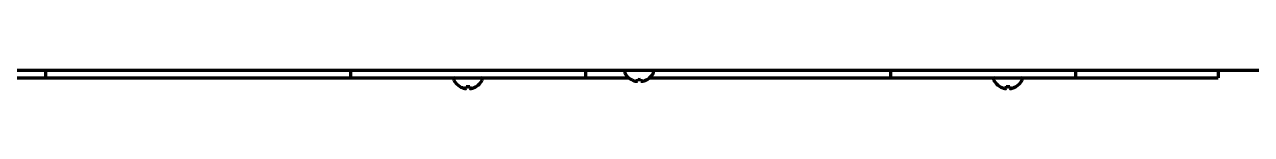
# Model space of a CAD drawing. Header units: inches. Extents: x 904 to 7172, y 213 to 5528.
# Drawn here: x 1361.2 to 1705.1, y 1980.7 to 1985.7 of the extents above; entities that cross this region are included whole.
import ezdxf

# ---------------------------------------------------------------- set-up
doc = ezdxf.new("R2010")
doc.units = ezdxf.units.IN

msp = doc.modelspace()

# ---------------------------------------------------------------- linework, layer by layer
at = {"linetype": 'Continuous', "lineweight": 70}
for p, q in [((1981.26, 1985.72), (1157.26, 1985.72)), ((1367.08, 1985.72), (1367.08, 1983.72)), ((1452.58, 1985.72), (1452.58, 1983.72)), ((1518.42, 1985.72), (1518.42, 1983.72)), ((1529.46, 1985.32), (1529.46, 1985.12)), ((1537.46, 1985.12), (1537.46, 1985.32)), ((1603.92, 1985.72), (1603.92, 1983.72)), ((1655.76, 1985.72), (1655.76, 1983.72)), ((1695.76, 1985.72), (1695.76, 1983.72)), ((1351.41, 1983.72), (1364.08, 1983.72)), ((1364.08, 1983.72), (1367.08, 1983.72)), ((1367.08, 1983.72), (1375.08, 1983.72)), ((1375.08, 1983.72), (1444.58, 1983.72)), ((1444.58, 1983.72), (1452.58, 1983.72)), ((1452.58, 1983.72), (1455.58, 1983.72)), ((1455.58, 1983.72), (1515.42, 1983.72)), ((1481.5, 1983.32), (1481.5, 1983.12)), ((1483.2, 1981.24), (1483.2, 1981.28)), ((1487.8, 1981.28), (1487.8, 1981.24)), ((1489.5, 1983.12), (1489.5, 1983.32)), ((1515.42, 1983.72), (1518.42, 1983.72)), ((1518.42, 1983.72), (1526.42, 1983.72)), ((1526.42, 1983.72), (1530.51, 1983.72)), ((1531.16, 1983.24), (1531.16, 1983.28)), ((1535.76, 1983.28), (1535.76, 1983.24)), ((1536.41, 1983.72), (1595.92, 1983.72)), ((1595.92, 1983.72), (1603.92, 1983.72)), ((1603.92, 1983.72), (1606.92, 1983.72)), ((1606.92, 1983.72), (1652.76, 1983.72)), ((1632.84, 1983.32), (1632.84, 1983.12)), ((1634.54, 1981.24), (1634.54, 1981.28)), ((1639.14, 1981.28), (1639.14, 1981.24)), ((1640.84, 1983.12), (1640.84, 1983.32)), ((1652.76, 1983.72), (1655.76, 1983.72)), ((1655.76, 1983.72), (1663.76, 1983.72)), ((1663.76, 1983.72), (1692.76, 1983.72)), ((1692.76, 1983.72), (1695.76, 1983.72))]:
    msp.add_line(p, q, dxfattribs=at)
for centre, radius, start, end in [((1529.86, 1985.32), 0.4, 90, 180), ((1529.86, 1985.12), 0.4, 180, 210.3012), ((1533.66, 1987.34), 4.8, 210.3012, 238.6273), ((1533.26, 1987.34), 4.8, 301.3727, 329.6988), ((1537.06, 1985.32), 0.4, 0, 90), ((1537.06, 1985.12), 0.4, 329.6988, 0), ((1481.9, 1983.32), 0.4, 90, 180), ((1481.9, 1983.12), 0.4, 180, 210.3012), ((1485.7, 1985.34), 4.8, 210.3012, 238.4186), ((1485.5, 1985.02), 3.78, 262.3959, 269.9965), ((1485.5, 1985.02), 3.78, 270.0035, 277.6041), ((1485.3, 1985.34), 4.8, 301.5837, 329.6988), ((1489.1, 1983.32), 0.4, 0, 90), ((1489.1, 1983.12), 0.4, 329.6988, 0), ((1633.24, 1983.32), 0.4, 90, 180), ((1633.24, 1983.12), 0.4, 180, 210.3012), ((1637.04, 1985.34), 4.8, 210.3012, 238.4186), ((1636.84, 1985.02), 3.78, 262.3959, 269.9965), ((1636.84, 1985.02), 3.78, 270.0035, 277.6041), ((1636.64, 1985.34), 4.8, 301.5837, 329.6988), ((1640.44, 1983.32), 0.4, 0, 90), ((1640.44, 1983.12), 0.4, 329.6988, 0)]:
    msp.add_arc(centre, radius, start, end, dxfattribs=at)
for points in [[(1483.2, 1981.28), (1483.4, 1981.15), (1483.61, 1981.04), (1483.94, 1980.91), (1484.05, 1980.86), (1484.27, 1980.79), (1484.38, 1980.76), (1484.5, 1980.73)], [(1486, 1981.28), (1486, 1981.15), (1486, 1981.04), (1486, 1980.91), (1486, 1980.86), (1486, 1980.79), (1486, 1980.76), (1486, 1980.73)], [(1531.16, 1983.28), (1531.36, 1983.15), (1531.57, 1983.04), (1531.9, 1982.91), (1532.01, 1982.86), (1532.23, 1982.79), (1532.34, 1982.76), (1532.46, 1982.73)], [(1533.96, 1983.28), (1533.96, 1983.15), (1533.96, 1983.04), (1533.96, 1982.91), (1533.96, 1982.86), (1533.96, 1982.79), (1533.96, 1982.76), (1533.96, 1982.73)], [(1634.54, 1981.28), (1634.74, 1981.15), (1634.95, 1981.04), (1635.28, 1980.91), (1635.39, 1980.86), (1635.61, 1980.79), (1635.72, 1980.76), (1635.84, 1980.73)], [(1637.34, 1981.28), (1637.34, 1981.15), (1637.34, 1981.04), (1637.34, 1980.91), (1637.34, 1980.86), (1637.34, 1980.79), (1637.34, 1980.76), (1637.34, 1980.73)]]:
    msp.add_open_spline(points, degree=3, knots=[0, 0, 0, 0, 0.5, 0.5, 0.75, 0.75, 1, 1, 1, 1], dxfattribs=at)
for points in [[(1485, 1980.73), (1485, 1980.74), (1485, 1980.77), (1485, 1980.82), (1485, 1980.88), (1485, 1980.94), (1485, 1981), (1485, 1981.08), (1485, 1981.17), (1485, 1981.24), (1485, 1981.28)], [(1486.5, 1980.73), (1486.55, 1980.74), (1486.66, 1980.77), (1486.82, 1980.82), (1486.98, 1980.88), (1487.14, 1980.94), (1487.29, 1981), (1487.45, 1981.08), (1487.61, 1981.17), (1487.74, 1981.24), (1487.8, 1981.28)], [(1532.46, 1982.73), (1532.48, 1982.72), (1532.53, 1982.72), (1532.6, 1982.71), (1532.67, 1982.71), (1532.75, 1982.71), (1532.82, 1982.71), (1532.89, 1982.72), (1532.94, 1982.72), (1532.96, 1982.73)], [(1532.96, 1982.73), (1532.96, 1982.74), (1532.96, 1982.77), (1532.96, 1982.82), (1532.96, 1982.88), (1532.96, 1982.94), (1532.96, 1983), (1532.96, 1983.08), (1532.96, 1983.17), (1532.96, 1983.24), (1532.96, 1983.28)], [(1532.96, 1983.28), (1533.13, 1983.25), (1533.46, 1983.23), (1533.79, 1983.25), (1533.96, 1983.28)], [(1533.96, 1982.73), (1533.99, 1982.72), (1534.04, 1982.72), (1534.11, 1982.71), (1534.18, 1982.71), (1534.25, 1982.71), (1534.32, 1982.71), (1534.39, 1982.72), (1534.44, 1982.72), (1534.46, 1982.73)], [(1534.46, 1982.73), (1534.51, 1982.74), (1534.62, 1982.77), (1534.78, 1982.82), (1534.94, 1982.88), (1535.1, 1982.94), (1535.25, 1983), (1535.41, 1983.08), (1535.57, 1983.17), (1535.7, 1983.24), (1535.76, 1983.28)], [(1636.34, 1980.73), (1636.34, 1980.74), (1636.34, 1980.77), (1636.34, 1980.82), (1636.34, 1980.88), (1636.34, 1980.94), (1636.34, 1981), (1636.34, 1981.08), (1636.34, 1981.17), (1636.34, 1981.24), (1636.34, 1981.28)], [(1637.84, 1980.73), (1637.89, 1980.74), (1638, 1980.77), (1638.16, 1980.82), (1638.32, 1980.88), (1638.48, 1980.94), (1638.63, 1981), (1638.79, 1981.08), (1638.95, 1981.17), (1639.08, 1981.24), (1639.14, 1981.28)], [(1484.5, 1980.73), (1484.53, 1980.72), (1484.58, 1980.72), (1484.65, 1980.71), (1484.72, 1980.71), (1484.79, 1980.71), (1484.86, 1980.71), (1484.93, 1980.72), (1484.98, 1980.72), (1485, 1980.73)], [(1486, 1980.73), (1486.02, 1980.72), (1486.07, 1980.72), (1486.14, 1980.71), (1486.21, 1980.71), (1486.29, 1980.71), (1486.36, 1980.71), (1486.43, 1980.72), (1486.48, 1980.72), (1486.5, 1980.73)], [(1635.84, 1980.73), (1635.87, 1980.72), (1635.92, 1980.72), (1635.99, 1980.71), (1636.06, 1980.71), (1636.13, 1980.71), (1636.2, 1980.71), (1636.27, 1980.72), (1636.32, 1980.72), (1636.34, 1980.73)], [(1637.34, 1980.73), (1637.36, 1980.72), (1637.41, 1980.72), (1637.48, 1980.71), (1637.55, 1980.71), (1637.63, 1980.71), (1637.7, 1980.71), (1637.77, 1980.72), (1637.82, 1980.72), (1637.84, 1980.73)]]:
    msp.add_open_spline(points, degree=3, dxfattribs=at)

doc.saveas('drawing.dxf')
